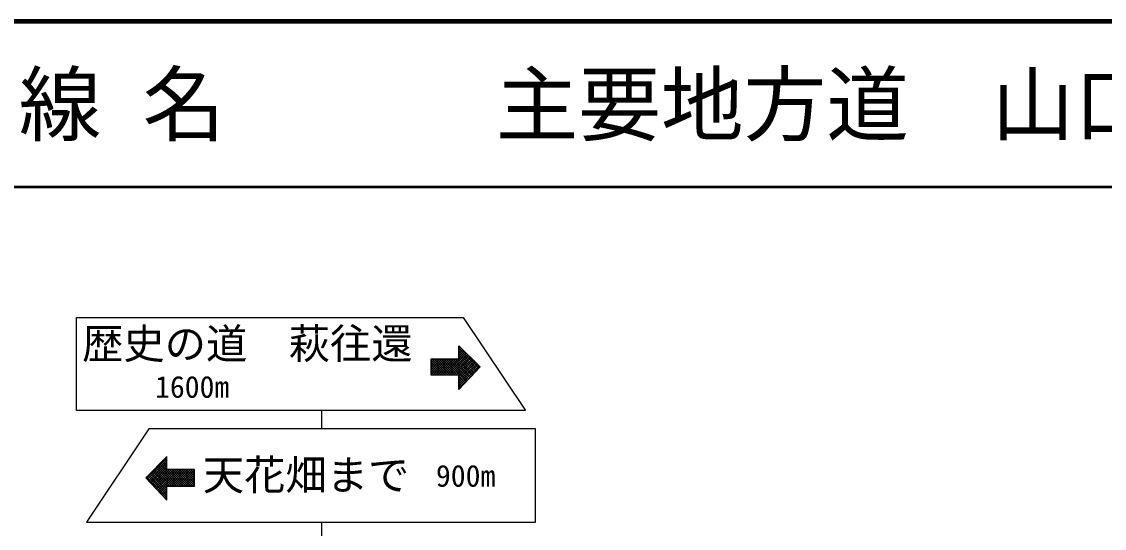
# Model space of a CAD drawing. Units: millimetres, scale not verified. Extents: x 40000 to 680000, y 20000 to 380000.
# Drawn here: x 188048 to 253562, y 349352 to 380000 of the extents above; entities that cross this region are included whole.
import ezdxf
from ezdxf.enums import TextEntityAlignment as Align

# ---------------------------------------------------------------- set-up
doc = ezdxf.new("R2010")
doc.units = ezdxf.units.MM
doc.header["$LTSCALE"] = 1000
for name, color, linetype, lineweight in [('M-STR-STRC', 7, 'Continuous', 25), ('M-TTL', 2, 'Continuous', 140), ('M-TTL-LINE', 7, 'Continuous', 50)]:
    doc.layers.add(name, color=color, linetype=linetype, lineweight=lineweight)
doc.layers.add('M-TTL-TXT', color=7, linetype='Continuous')
doc.styles.add('ＭＳ ゴシック', font='')
doc.styles.get('ＭＳ ゴシック').set_extended_font_data('MS Gothic')

msp = doc.modelspace()

# ---------------------------------------------------------------- linework, layer by layer
at = {"layer": 'M-STR-STRC'}
for p, q in [((214531, 360374), (214510, 360354)), ((215777, 359104), (214510, 360371)), ((214954, 359948), (213617, 358612)), ((215024, 359877), (213758, 358612)), ((215095, 359807), (213900, 358612)), ((215165, 359736), (214041, 358612)), ((214601, 360303), (214510, 360212)), ((214672, 360232), (214510, 360071)), ((215709, 359031), (214510, 360229)), ((214742, 360161), (214510, 359929)), ((214813, 360090), (214510, 359788)), ((215641, 358957), (214510, 360088)), ((214883, 360019), (214510, 359647)), ((215572, 358884), (214510, 359946)), ((215504, 358811), (214510, 359805)), ((212921, 359613), (212837, 359529)), ((213062, 359613), (212837, 359388)), ((213204, 359613), (212837, 359246)), ((213345, 359613), (212837, 359105)), ((213487, 359613), (212837, 358963)), ((213628, 359613), (212837, 358822)), ((213769, 359613), (212837, 358681)), ((213724, 358612), (212837, 359498)), ((213582, 358612), (212837, 359357)), ((213441, 358612), (212837, 359215)), ((213300, 358612), (212837, 359074)), ((213865, 358612), (212864, 359613)), ((213911, 359613), (212910, 358612)), ((214007, 358612), (213005, 359613)), ((214052, 359613), (213051, 358612)), ((214148, 358612), (213147, 359613)), ((214194, 359613), (213192, 358612)), ((214290, 358612), (213288, 359613)), ((214335, 359613), (213334, 358612)), ((214431, 358612), (213430, 359613)), ((214477, 359613), (213475, 358612)), ((214957, 358227), (213571, 359613)), ((215026, 358300), (213713, 359613)), ((215094, 358373), (213854, 359613)), ((215162, 358446), (213995, 359613)), ((215231, 358519), (214137, 359613)), ((215236, 359665), (214182, 358612)), ((215299, 358592), (214278, 359613)), ((215306, 359594), (214324, 358612)), ((215367, 358665), (214420, 359613)), ((215377, 359523), (214465, 358612)), ((215436, 358738), (214510, 359663)), ((215447, 359452), (214510, 358515)), ((215518, 359381), (214510, 358374)), ((215588, 359310), (214510, 358232)), ((215659, 359239), (214510, 358091)), ((215729, 359168), (214510, 357950)), ((213158, 358612), (212837, 358932)), ((213017, 358612), (212837, 358791)), ((212875, 358612), (212837, 358650)), ((215367, 358665), (214510, 357808)), ((214889, 358153), (214510, 358532)), ((214821, 358080), (214510, 358391)), ((214752, 358007), (214510, 358249)), ((214684, 357934), (214510, 358108)), ((214616, 357861), (214510, 357966)), ((214547, 357788), (214510, 357825)), ((206197, 356481), (206197, 355362)), ((196835, 353606), (195600, 352370)), ((196835, 353464), (195668, 352297)), ((196835, 353323), (195736, 352224)), ((196835, 353181), (195805, 352150)), ((196309, 353164), (197562, 351911)), ((196380, 353235), (197704, 351911)), ((196450, 353306), (196835, 352920)), ((196521, 353377), (196835, 353062)), ((196591, 353448), (196835, 353203)), ((196662, 353518), (196835, 353345)), ((196732, 353589), (196835, 353486)), ((196803, 353660), (196835, 353627)), ((195674, 352526), (196835, 351365)), ((195745, 352597), (196835, 351506)), ((195815, 352668), (196835, 351648)), ((196835, 353040), (195873, 352077)), ((195886, 352738), (196835, 351789)), ((196849, 352912), (195941, 352004)), ((195956, 352809), (196855, 351911)), ((196990, 352912), (196009, 351931)), ((196027, 352880), (196997, 351911)), ((197132, 352912), (196078, 351858)), ((196097, 352951), (197138, 351911)), ((197273, 352912), (196146, 351785)), ((196168, 353022), (197279, 351911)), ((197415, 352912), (196214, 351712)), ((196239, 353093), (197421, 351911)), ((197556, 352912), (196283, 351639)), ((197697, 352912), (196351, 351566)), ((197839, 352912), (196838, 351911)), ((196844, 352912), (197845, 351911)), ((197980, 352912), (196979, 351911)), ((196985, 352912), (197987, 351911)), ((198122, 352912), (197120, 351911)), ((197127, 352912), (198128, 351911)), ((198263, 352912), (197262, 351911)), ((197268, 352912), (198269, 351911)), ((198405, 352912), (197403, 351911)), ((197409, 352912), (198411, 351911)), ((198509, 352875), (197545, 351911)), ((197551, 352912), (198509, 351954)), ((198509, 352733), (197686, 351911)), ((197692, 352912), (198509, 352096)), ((198509, 352592), (197828, 351911)), ((197834, 352912), (198509, 352237)), ((197975, 352912), (198509, 352379)), ((198117, 352912), (198509, 352520)), ((198258, 352912), (198509, 352661)), ((198399, 352912), (198509, 352803)), ((195604, 352455), (196835, 351223)), ((196835, 351909), (196419, 351493)), ((198509, 352450), (197969, 351911)), ((198509, 352309), (198110, 351911)), ((198509, 352167), (198252, 351911)), ((198509, 352026), (198393, 351911)), ((196344, 351573), (196835, 351082)), ((196835, 351767), (196488, 351420)), ((196835, 351626), (196556, 351346)), ((196835, 351484), (196624, 351273)), ((196835, 351343), (196693, 351200)), ((196835, 351202), (196761, 351127)), ((196835, 351060), (196829, 351054)), ((206197, 349734), (206197, 344815))]:
    msp.add_line(p, q, dxfattribs=at)
for points in [[(214761, 362109), (218537, 356481), (191371, 356481), (191371, 362109)], [(212837, 358612), (212837, 359613), (214510, 359613), (214510, 360394), (215785, 359112), (214510, 357748), (214510, 358612)], [(195750, 355362), (191974, 349734), (219141, 349734), (219141, 355362)], [(198509, 352912), (196835, 352912), (196835, 353693), (195561, 352411), (196835, 351048), (196835, 351911), (198509, 351911)]]:
    msp.add_lwpolyline(points, close=True, dxfattribs=at)
at = {"layer": 'M-TTL'}
msp.add_line((680000, 380000), (40000, 380000), dxfattribs=at)
at = {"layer": 'M-TTL-LINE'}
msp.add_line((40000, 370000), (680000, 370000), dxfattribs=at)

# ---------------------------------------------------------------- texts
at = {"layer": 'M-STR-STRC', "style": 'ＭＳ ゴシック'}
for s, height, p in [('歴史の道\u3000萩往還', 1833, (201705, 359055)), ('1600m', 1320, (198366, 356854)), ('天花畑まで', 1833, (205256, 351119)), ('900m', 1320, (214915, 351474))]:
    msp.add_text(s, height=height, dxfattribs=at).set_placement(p, align=Align.BOTTOM_CENTER)
at = {"layer": 'M-TTL-TXT', "style": 'ＭＳ ゴシック'}
for s, p in [('路 線 名', (180380, 375000)), ('主要地方道\u3000山口旭線', (216734, 375000))]:
    msp.add_text(s, height=3666, dxfattribs=at).set_placement(p, align=Align.MIDDLE_LEFT)

doc.saveas('drawing.dxf')
